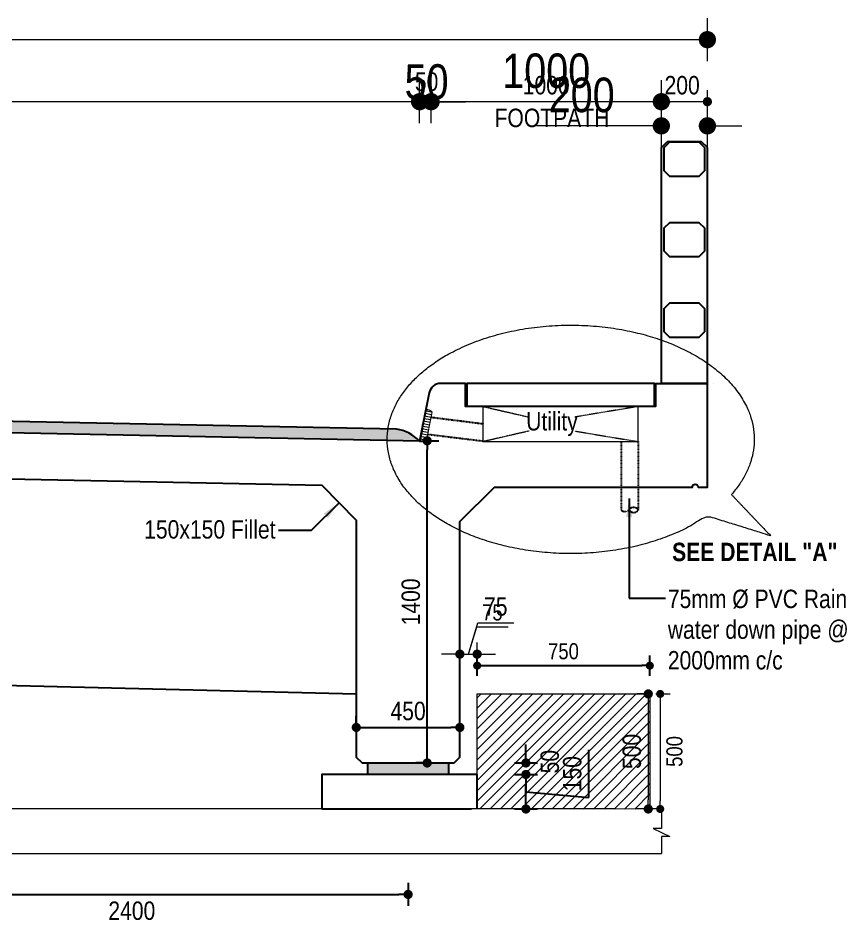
# Model space of a CAD drawing. Header units: millimetres. Extents: x 95937 to 362296, y -118999 to 39765.
# Drawn here: x 103459 to 107059, y 22440 to 26372 of the extents above; entities that cross this region are included whole.
import ezdxf
from ezdxf.enums import TextEntityAlignment as Align

# ---------------------------------------------------------------- set-up
doc = ezdxf.new("R2010")
doc.units = ezdxf.units.MM
doc.header["$LTSCALE"] = 0.2
doc.header["$PDMODE"] = 2
doc.linetypes.add('DASHED2', pattern=[0.375, 0.25, -0.125])
doc.linetypes.add('HIDDEN', pattern=[9.525, 6.35, -3.175])
for name, color, linetype in [('Bearing  peat', 241, 'Continuous'), ('con_out1', 2, 'Continuous'), ('Deck Slab', 200, 'Continuous'), ('Girder Line', 200, 'Continuous'), ('Hatching', 35, 'Continuous'), ('Pipe_Hidde', 8, 'DASHED2'), ('Ralling', 6, 'Continuous')]:
    doc.layers.add(name, color=color, linetype=linetype)
for name, color, linetype, lineweight in [('Concrete', 4, 'Continuous', 20), ('Dim Arrow @ 40', 150, 'Continuous', 9), ('DIMS', 150, 'Continuous', 9), ('DIMS @ 35', 150, 'Continuous', 9), ('DIMS @ 40', 150, 'Continuous', 9), ('DIMS @ 75', 150, 'Continuous', 9), ('duct', 151, 'Continuous', 13), ('hatch', 35, 'Continuous', 0), ('Section Marks', 7, 'Continuous', 15), ('Structue', 7, 'Continuous', 25), ('Text @ 40', 7, 'Continuous', 5), ('Text_Normal @ 40', 7, 'Continuous', 25)]:
    doc.layers.add(name, color=color, linetype=linetype, lineweight=lineweight)
doc.styles.add('SWIS_B_N', font='swisscb.ttf', dxfattribs={"height": 2})
doc.styles.add('SWIS_R_N', font='swissc.ttf', dxfattribs={"height": 2})
doc.dimstyles.new('Closed_Arrow', dxfattribs={"dimtxt": 2, "dimasz": 2, "dimexe": 1.25, "dimexo": 0.75, "dimgap": 0.75, "dimtad": 2, "dimdec": 0, "dimzin": 0, "dimdsep": 46, "dimtxsty": 'SWIS_R_N', "dimblk": 'DOT', "dimcen": 0.5, "dimadec": 0, "dimazin": 0, "dimtfac": 1, "dimtdec": 0, "dimtofl": 0, "dimtmove": 0, "dimatfit": 3, "dimfxl": 1.25, "dimfxlon": 1, "dimtolj": 1, "dimtzin": 0, "dimarcsym": 0})
doc.dimstyles.new('Dot_Anno', dxfattribs={"dimtxt": 2, "dimasz": 1, "dimexe": 1.25, "dimexo": 0.75, "dimgap": 0.75, "dimtad": 2, "dimdec": 0, "dimzin": 0, "dimdsep": 46, "dimtxsty": 'SWIS_R_N', "dimblk": 'DOT', "dimcen": 0.5, "dimadec": 0, "dimazin": 0, "dimtfac": 1, "dimtdec": 0, "dimtofl": 0, "dimtmove": 0, "dimatfit": 3, "dimfxl": 1.25, "dimfxlon": 1, "dimtolj": 1, "dimtzin": 0, "dimarcsym": 0})

# ---------------------------------------------------------------- blocks, each defined once
blk = doc.blocks.new('_Dot')
at = {"color": 0, "linetype": 'ByBlock', "lineweight": -2}
blk.add_line((-0.5, 0), (-1, 0), dxfattribs=at)
at = {"color": 0, "linetype": 'ByBlock', "const_width": 0.5}
blk.add_lwpolyline([(-0.25, 0, 1), (0.25, 0, 1)], format="xyb", close=True, dxfattribs=at)
blk = doc.blocks.new('*D430')
at = {"layer": 'Defpoints', "color": 0, "ltscale": 20, "transparency": 16777216}
for p in [(105202.6, 26008.7), (105252.6, 24802.3), (105202.6, 24534.3)]:
    blk.add_point(p, dxfattribs=at)
at = {"layer": 'DIMS', "color": 0, "lineweight": -2, "ltscale": 20, "transparency": 16777216}
for p, q in [((105202.6, 25958.7), (105202.6, 26058.7)), ((105252.6, 25958.7), (105252.6, 26058.7)), ((105162.6, 26008.7), (105122.6, 26008.7)), ((105292.6, 26008.7), (105332.6, 26008.7))]:
    blk.add_line(p, q, dxfattribs=at)
at = {"layer": 'DIMS', "color": 0, "lineweight": -2, "ltscale": 20, "transparency": 16777216, "xscale": 40, "yscale": 40, "zscale": 40}
blk.add_blockref('_Dot', (105202.6, 26008.7), dxfattribs=at)
at = {"layer": 'DIMS', "color": 0, "lineweight": -2, "ltscale": 20, "transparency": 16777216, "xscale": 40, "yscale": 40, "zscale": 40, "rotation": 180}
blk.add_blockref('_Dot', (105252.6, 26008.7), dxfattribs=at)
at = {"layer": 'DIMS', "color": 0, "ltscale": 20, "transparency": 16777216, "insert": (105233, 26095.1), "char_height": 80, "attachment_point": 5, "style": 'SWIS_R_N'}
blk.add_mtext('\\A1;50', dxfattribs=at)
blk = doc.blocks.new('*D431')
at = {"layer": 'Defpoints', "color": 0, "ltscale": 20, "transparency": 16777216}
for p in [(105202.6, 26008.7), (105252.6, 24802.3), (105202.6, 24534.3)]:
    blk.add_point(p, dxfattribs=at)
at = {"layer": 'DIMS', "color": 0, "lineweight": -2, "ltscale": 20, "transparency": 16777216}
for p, q in [((105202.6, 25915), (105202.6, 26102.5)), ((105252.6, 25915), (105252.6, 26102.5)), ((105127.6, 26008.7), (105052.6, 26008.7)), ((105327.6, 26008.7), (105402.6, 26008.7))]:
    blk.add_line(p, q, dxfattribs=at)
at = {"layer": 'DIMS', "color": 0, "lineweight": -2, "ltscale": 20, "transparency": 16777216, "xscale": 75, "yscale": 75, "zscale": 75}
blk.add_blockref('_Dot', (105202.6, 26008.7), dxfattribs=at)
at = {"layer": 'DIMS', "color": 0, "lineweight": -2, "ltscale": 20, "transparency": 16777216, "xscale": 75, "yscale": 75, "zscale": 75, "rotation": 180}
blk.add_blockref('_Dot', (105252.6, 26008.7), dxfattribs=at)
at = {"layer": 'DIMS', "color": 0, "ltscale": 20, "transparency": 16777216, "insert": (105233, 26095.1), "char_height": 150, "attachment_point": 5, "style": 'SWIS_R_N'}
blk.add_mtext('\\A1;50', dxfattribs=at)
blk = doc.blocks.new('*D433')
at = {"layer": 'Defpoints', "color": 0, "ltscale": 20, "transparency": 16777216}
for p in [(105252.6, 26008.7), (106252.6, 25823), (105252.6, 24802.3)]:
    blk.add_point(p, dxfattribs=at)
at = {"layer": 'DIMS', "color": 0, "lineweight": -2, "ltscale": 20, "transparency": 16777216}
for p, q in [((105252.6, 25958.7), (105252.6, 26058.7)), ((106252.6, 25958.7), (106252.6, 26058.7)), ((106212.6, 26008.7), (105292.6, 26008.7))]:
    blk.add_line(p, q, dxfattribs=at)
at = {"layer": 'DIMS', "color": 0, "lineweight": -2, "ltscale": 20, "transparency": 16777216, "xscale": 40, "yscale": 40, "zscale": 40, "rotation": 180}
blk.add_blockref('_Dot', (105252.6, 26008.7), dxfattribs=at)
at = {"layer": 'DIMS', "color": 0, "lineweight": -2, "ltscale": 20, "transparency": 16777216, "xscale": 40, "yscale": 40, "zscale": 40}
blk.add_blockref('_Dot', (106252.6, 26008.7), dxfattribs=at)
at = {"layer": 'DIMS', "color": 0, "ltscale": 20, "transparency": 16777216, "insert": (105752.6, 26079.8), "char_height": 80, "attachment_point": 5, "style": 'SWIS_R_N'}
blk.add_mtext('\\A1;1000', dxfattribs=at)
blk = doc.blocks.new('*D434')
at = {"layer": 'Defpoints', "color": 0, "ltscale": 20, "transparency": 16777216}
for p in [(105252.6, 26008.7), (106252.6, 25823), (105252.6, 24802.3)]:
    blk.add_point(p, dxfattribs=at)
at = {"layer": 'DIMS', "color": 0, "lineweight": -2, "ltscale": 20, "transparency": 16777216}
for p, q in [((105252.6, 25915), (105252.6, 26102.5)), ((106252.6, 25915), (106252.6, 26102.5)), ((106177.6, 26008.7), (105327.6, 26008.7))]:
    blk.add_line(p, q, dxfattribs=at)
at = {"layer": 'DIMS', "color": 0, "lineweight": -2, "ltscale": 20, "transparency": 16777216, "xscale": 75, "yscale": 75, "zscale": 75, "rotation": 180}
blk.add_blockref('_Dot', (105252.6, 26008.7), dxfattribs=at)
at = {"layer": 'DIMS', "color": 0, "lineweight": -2, "ltscale": 20, "transparency": 16777216, "xscale": 75, "yscale": 75, "zscale": 75}
blk.add_blockref('_Dot', (106252.6, 26008.7), dxfattribs=at)
at = {"layer": 'DIMS', "color": 0, "ltscale": 20, "transparency": 16777216, "insert": (105752.6, 26142), "char_height": 150, "attachment_point": 5, "style": 'SWIS_R_N'}
blk.add_mtext('\\A1;1000', dxfattribs=at)
blk = doc.blocks.new('*D436')
at = {"layer": 'Defpoints', "color": 0, "ltscale": 20, "transparency": 16777216}
for p in [(97902.6, 26008.7), (97902.6, 24534.3), (105202.6, 24534.3)]:
    blk.add_point(p, dxfattribs=at)
at = {"layer": 'DIMS', "color": 0, "lineweight": -2, "ltscale": 20, "transparency": 16777216}
for p, q in [((97902.6, 25958.7), (97902.6, 26058.7)), ((105202.6, 25958.7), (105202.6, 26058.7)), ((105162.6, 26008.7), (97942.6, 26008.7))]:
    blk.add_line(p, q, dxfattribs=at)
at = {"layer": 'DIMS', "color": 0, "lineweight": -2, "ltscale": 20, "transparency": 16777216, "xscale": 40, "yscale": 40, "zscale": 40, "rotation": 180}
blk.add_blockref('_Dot', (97902.6, 26008.7), dxfattribs=at)
at = {"layer": 'DIMS', "color": 0, "lineweight": -2, "ltscale": 20, "transparency": 16777216, "xscale": 40, "yscale": 40, "zscale": 40}
blk.add_blockref('_Dot', (105202.6, 26008.7), dxfattribs=at)
at = {"layer": 'DIMS', "color": 0, "ltscale": 20, "transparency": 16777216, "insert": (101552.6, 26079.7), "char_height": 80, "attachment_point": 5, "style": 'SWIS_R_N'}
blk.add_mtext('\\A1;7300', dxfattribs=at)
blk = doc.blocks.new('*D437')
at = {"layer": 'Defpoints', "color": 0, "ltscale": 20, "transparency": 16777216}
for p in [(97902.6, 26008.7), (97902.6, 24534.3), (105202.6, 24534.3)]:
    blk.add_point(p, dxfattribs=at)
at = {"layer": 'DIMS', "color": 0, "lineweight": -2, "ltscale": 20, "transparency": 16777216}
for p, q in [((97902.6, 25915), (97902.6, 26102.5)), ((105202.6, 25915), (105202.6, 26102.5)), ((105127.6, 26008.7), (97977.6, 26008.7))]:
    blk.add_line(p, q, dxfattribs=at)
at = {"layer": 'DIMS', "color": 0, "lineweight": -2, "ltscale": 20, "transparency": 16777216, "xscale": 75, "yscale": 75, "zscale": 75, "rotation": 180}
blk.add_blockref('_Dot', (97902.6, 26008.7), dxfattribs=at)
at = {"layer": 'DIMS', "color": 0, "lineweight": -2, "ltscale": 20, "transparency": 16777216, "xscale": 75, "yscale": 75, "zscale": 75}
blk.add_blockref('_Dot', (105202.6, 26008.7), dxfattribs=at)
at = {"layer": 'DIMS', "color": 0, "ltscale": 20, "transparency": 16777216, "insert": (101552.6, 26141.9), "char_height": 150, "attachment_point": 5, "style": 'SWIS_R_N'}
blk.add_mtext('\\A1;7300', dxfattribs=at)
blk = doc.blocks.new('grating')
at = {"layer": 'con_out1', "lineweight": 20}
h = blk.add_hatch(dxfattribs=at)
h.set_pattern_fill('ANSI31', color=256, scale=90, angle=320.4884)
h.set_pattern_definition([(5.48843, (35188.985, 8598.234), (-1.0760037, 11.1984247), [])])
h.paths.add_polyline_path([(-42.5, 131.4, -0.179836), (-14.8, 138.8), (-11.8, 110.9), (-8.3, 76.9), (-36.9, 77.1)])
h.paths.add_polyline_path([(-36.9, 77.1), (-8.3, 76.9), (-0.7, 1.8), (-29.3, 2.1)])
at = {"layer": 'con_out1'}
blk.add_line((-29.1, -0.1), (0, 0), dxfattribs=at)
at = {"layer": 'con_out1', "const_width": 5}
blk.add_lwpolyline([(-42.5, 131.4, -0.180591), (-14.6, 138.8)], format="xyb", dxfattribs=at)
for points in [[(-42.5, 131.4), (-29.1, -0.1)], [(-15.5, 138.8), (0, 0)]]:
    blk.add_lwpolyline(points, dxfattribs=at)
at = {"layer": 'Deck Slab', "linetype": 'HIDDEN'}
for p in [(-6.8, 54.4), (-6.1, 54.7)]:
    blk.add_line(p, (-1.2, 4.5), dxfattribs=at)
at = {"layer": 'Structue', "linetype": 'HIDDEN', "ltscale": 0.15}
blk.add_line((-2.9, -0.2), (-8.3, 74.6), dxfattribs=at)
blk = doc.blocks.new('*D243')
at = {"layer": 'Defpoints', "color": 0, "ltscale": 20, "transparency": 16777216}
for p in [(102752.6, 23133.3), (105152.6, 23135.3), (105152.6, 22563.9)]:
    blk.add_point(p, dxfattribs=at)
at = {"layer": 'DIMS', "color": 0, "lineweight": -2, "ltscale": 20, "transparency": 16777216}
for p, q in [((102752.6, 22613.9), (102752.6, 22513.9)), ((105152.6, 22613.9), (105152.6, 22513.9)), ((102792.6, 22563.9), (105112.6, 22563.9))]:
    blk.add_line(p, q, dxfattribs=at)
at = {"layer": 'DIMS', "color": 0, "lineweight": -2, "ltscale": 20, "transparency": 16777216, "xscale": 40, "yscale": 40, "zscale": 40, "rotation": 180}
blk.add_blockref('_Dot', (102752.6, 22563.9), dxfattribs=at)
at = {"layer": 'DIMS', "color": 0, "lineweight": -2, "ltscale": 20, "transparency": 16777216, "xscale": 40, "yscale": 40, "zscale": 40}
blk.add_blockref('_Dot', (105152.6, 22563.9), dxfattribs=at)
at = {"layer": 'DIMS', "color": 0, "ltscale": 20, "transparency": 16777216, "insert": (103952.6, 22492.8), "char_height": 80, "attachment_point": 5, "style": 'SWIS_R_N'}
blk.add_mtext('\\A1;2400', dxfattribs=at)
blk = doc.blocks.new('*D164')
at = {"layer": 'Defpoints', "color": 0, "ltscale": 20, "transparency": 16777216}
for p in [(105235.6, 24535.2), (105235.6, 24535.2), (105237.6, 23135.3)]:
    blk.add_point(p, dxfattribs=at)
at = {"layer": 'DIMS', "color": 0, "lineweight": -2, "ltscale": 20, "transparency": 16777216}
for p, q in [((105235.6, 24535.2), (105285.6, 24535.2)), ((105235.6, 23175.3), (105235.6, 24495.2)), ((105235.6, 23135.3), (105185.6, 23135.3))]:
    blk.add_line(p, q, dxfattribs=at)
at = {"layer": 'DIMS', "color": 0, "lineweight": -2, "ltscale": 20, "transparency": 16777216, "xscale": 40, "yscale": 40, "zscale": 40}
for p, rotation in [((105235.6, 24535.2), 90), ((105235.6, 23135.3), 270)]:
    blk.add_blockref('_Dot', p, dxfattribs=dict(at, rotation=rotation))
at = {"layer": 'DIMS', "color": 0, "ltscale": 20, "transparency": 16777216, "insert": (105164.6, 23835.2), "char_height": 80, "attachment_point": 5, "rotation": 90, "style": 'SWIS_R_N'}
blk.add_mtext('\\A1;1400', dxfattribs=at)
blk = doc.blocks.new('*D167')
at = {"layer": 'Defpoints', "color": 0, "ltscale": 20, "transparency": 16777216}
for p in [(104927.6, 23275.7), (105377.6, 23289.6), (105377.6, 23275.7)]:
    blk.add_point(p, dxfattribs=at)
at = {"layer": 'DIMS', "color": 0, "lineweight": -2, "ltscale": 20, "transparency": 16777216}
for p, q in [((104927.6, 23289.6), (104927.6, 23339.6)), ((105377.6, 23289.6), (105377.6, 23339.6)), ((104967.6, 23289.6), (105337.6, 23289.6))]:
    blk.add_line(p, q, dxfattribs=at)
at = {"layer": 'DIMS', "color": 0, "lineweight": -2, "ltscale": 20, "transparency": 16777216, "xscale": 40, "yscale": 40, "zscale": 40, "rotation": 180}
blk.add_blockref('_Dot', (104927.6, 23289.6), dxfattribs=at)
at = {"layer": 'DIMS', "color": 0, "lineweight": -2, "ltscale": 20, "transparency": 16777216, "xscale": 40, "yscale": 40, "zscale": 40}
blk.add_blockref('_Dot', (105377.6, 23289.6), dxfattribs=at)
at = {"layer": 'DIMS', "color": 0, "ltscale": 20, "transparency": 16777216, "insert": (105152.6, 23360.6), "char_height": 80, "attachment_point": 5, "style": 'SWIS_R_N'}
blk.add_mtext('\\A1;450', dxfattribs=at)
blk = doc.blocks.new('*D457')
at = {"layer": 'Defpoints', "color": 0, "ltscale": 20, "transparency": 16777216}
for p in [(105452.6, 23608.2), (105377.6, 23067.5), (105452.6, 23067.5)]:
    blk.add_point(p, dxfattribs=at)
at = {"layer": 'DIMS', "color": 0, "lineweight": -2, "ltscale": 20, "transparency": 16777216}
for p, q in [((105415.1, 23608.2), (105450.7, 23727)), ((105450.7, 23727), (105586.8, 23727)), ((105377.6, 23564.4), (105377.6, 23651.9)), ((105452.6, 23564.4), (105452.6, 23651.9)), ((105342.6, 23608.2), (105307.6, 23608.2)), ((105377.6, 23608.2), (105452.6, 23608.2)), ((105487.6, 23608.2), (105522.6, 23608.2))]:
    blk.add_line(p, q, dxfattribs=at)
at = {"layer": 'DIMS', "color": 0, "lineweight": -2, "ltscale": 20, "transparency": 16777216, "xscale": 35, "yscale": 35, "zscale": 35}
blk.add_blockref('_Dot', (105377.6, 23608.2), dxfattribs=at)
at = {"layer": 'DIMS', "color": 0, "lineweight": -2, "ltscale": 20, "transparency": 16777216, "xscale": 35, "yscale": 35, "zscale": 35, "rotation": 180}
blk.add_blockref('_Dot', (105452.6, 23608.2), dxfattribs=at)
at = {"layer": 'DIMS', "color": 0, "ltscale": 20, "transparency": 16777216, "insert": (105518.8, 23789), "char_height": 70, "attachment_point": 5, "style": 'SWIS_R_N'}
blk.add_mtext('\\A1;75', dxfattribs=at)
blk = doc.blocks.new('*D458')
at = {"layer": 'Defpoints', "color": 0, "ltscale": 20, "transparency": 16777216}
for p in [(105452.6, 23608.2), (105377.6, 23067.5), (105452.6, 23067.5)]:
    blk.add_point(p, dxfattribs=at)
at = {"layer": 'DIMS', "color": 0, "lineweight": -2, "ltscale": 20, "transparency": 16777216}
for p, q in [((105415.1, 23608.2), (105455.8, 23744)), ((105455.8, 23744), (105611.4, 23744)), ((105377.6, 23558.2), (105377.6, 23658.2)), ((105452.6, 23558.2), (105452.6, 23658.2)), ((105337.6, 23608.2), (105297.6, 23608.2)), ((105377.6, 23608.2), (105452.6, 23608.2)), ((105492.6, 23608.2), (105532.6, 23608.2))]:
    blk.add_line(p, q, dxfattribs=at)
at = {"layer": 'DIMS', "color": 0, "lineweight": -2, "ltscale": 20, "transparency": 16777216, "xscale": 40, "yscale": 40, "zscale": 40}
blk.add_blockref('_Dot', (105377.6, 23608.2), dxfattribs=at)
at = {"layer": 'DIMS', "color": 0, "lineweight": -2, "ltscale": 20, "transparency": 16777216, "xscale": 40, "yscale": 40, "zscale": 40, "rotation": 180}
blk.add_blockref('_Dot', (105452.6, 23608.2), dxfattribs=at)
at = {"layer": 'DIMS', "color": 0, "ltscale": 20, "transparency": 16777216, "insert": (105533.6, 23814.8), "char_height": 80, "attachment_point": 5, "style": 'SWIS_R_N'}
blk.add_mtext('\\A1;75', dxfattribs=at)
blk = doc.blocks.new('*D460')
at = {"layer": 'Defpoints', "color": 0, "ltscale": 20, "transparency": 16777216}
for p in [(106202.6, 23435.3), (106247.7, 22935.3), (106277.6, 22935.3)]:
    blk.add_point(p, dxfattribs=at)
at = {"layer": 'DIMS', "color": 0, "lineweight": -2, "ltscale": 20, "transparency": 16777216}
for p, q in [((106228.8, 23435.3), (106291.5, 23435.3)), ((106247.7, 23400.3), (106247.7, 22970.3)), ((106251.3, 22935.3), (106204, 22935.3))]:
    blk.add_line(p, q, dxfattribs=at)
at = {"layer": 'DIMS', "color": 0, "lineweight": -2, "ltscale": 20, "transparency": 16777216, "xscale": 35, "yscale": 35, "zscale": 35}
for p, rotation in [((106247.7, 23435.3), 90), ((106247.7, 22935.3), 270)]:
    blk.add_blockref('_Dot', p, dxfattribs=dict(at, rotation=rotation))
at = {"layer": 'DIMS', "color": 0, "ltscale": 20, "transparency": 16777216, "insert": (106309.9, 23185.3), "char_height": 70, "attachment_point": 5, "rotation": 90, "style": 'SWIS_R_N'}
blk.add_mtext('\\A1;500', dxfattribs=at)
blk = doc.blocks.new('*D461')
at = {"layer": 'Defpoints', "color": 0, "ltscale": 20, "transparency": 16777216}
for p in [(106202.6, 23435.3), (106195.8, 22935.3), (106277.6, 22935.3)]:
    blk.add_point(p, dxfattribs=at)
at = {"layer": 'DIMS', "color": 0, "lineweight": -2, "ltscale": 20, "transparency": 16777216}
for p, q in [((106195.8, 23435.3), (106145.8, 23435.3)), ((106195.8, 23395.3), (106195.8, 22975.3)), ((106245.8, 22935.3), (106145.8, 22935.3))]:
    blk.add_line(p, q, dxfattribs=at)
at = {"layer": 'DIMS', "color": 0, "lineweight": -2, "ltscale": 20, "transparency": 16777216, "xscale": 40, "yscale": 40, "zscale": 40}
for p, rotation in [((106195.8, 23435.3), 90), ((106195.8, 22935.3), 270)]:
    blk.add_blockref('_Dot', p, dxfattribs=dict(at, rotation=rotation))
at = {"layer": 'DIMS', "color": 0, "ltscale": 20, "transparency": 16777216, "insert": (106124.7, 23185.3), "char_height": 80, "attachment_point": 5, "rotation": 90, "style": 'SWIS_R_N'}
blk.add_mtext('\\A1;500', dxfattribs=at)
blk = doc.blocks.new('*D248')
at = {"layer": 'Defpoints', "color": 0, "ltscale": 20, "transparency": 16777216}
for p in [(106202.6, 23558.2), (106202.6, 23435.3), (105452.6, 23067.5)]:
    blk.add_point(p, dxfattribs=at)
at = {"layer": 'DIMS', "color": 0, "lineweight": -2, "ltscale": 20, "transparency": 16777216}
for p, q in [((105452.6, 23514.4), (105452.6, 23601.9)), ((106202.6, 23514.4), (106202.6, 23601.9)), ((105487.6, 23558.2), (106167.6, 23558.2))]:
    blk.add_line(p, q, dxfattribs=at)
at = {"layer": 'DIMS', "color": 0, "lineweight": -2, "ltscale": 20, "transparency": 16777216, "xscale": 35, "yscale": 35, "zscale": 35, "rotation": 180}
blk.add_blockref('_Dot', (105452.6, 23558.2), dxfattribs=at)
at = {"layer": 'DIMS', "color": 0, "lineweight": -2, "ltscale": 20, "transparency": 16777216, "xscale": 35, "yscale": 35, "zscale": 35}
blk.add_blockref('_Dot', (106202.6, 23558.2), dxfattribs=at)
at = {"layer": 'DIMS', "color": 0, "ltscale": 20, "transparency": 16777216, "insert": (105827.6, 23620.3), "char_height": 70, "attachment_point": 5, "style": 'SWIS_R_N'}
blk.add_mtext('\\A1;750', dxfattribs=at)
blk = doc.blocks.new('*D463')
at = {"layer": 'Defpoints', "color": 0, "ltscale": 20, "transparency": 16777216}
for p in [(96652.6, 26278.2), (106452.6, 24940.1), (96652.6, 24803.7)]:
    blk.add_point(p, dxfattribs=at)
at = {"layer": 'DIMS', "color": 0, "lineweight": -2, "ltscale": 20, "transparency": 16777216}
for p, q in [((96652.6, 26228.2), (96652.6, 26328.2)), ((106452.6, 26228.2), (106452.6, 26328.2)), ((106412.6, 26278.2), (96692.6, 26278.2))]:
    blk.add_line(p, q, dxfattribs=at)
at = {"layer": 'DIMS', "color": 0, "lineweight": -2, "ltscale": 20, "transparency": 16777216, "xscale": 40, "yscale": 40, "zscale": 40, "rotation": 180}
blk.add_blockref('_Dot', (96652.6, 26278.2), dxfattribs=at)
at = {"layer": 'DIMS', "color": 0, "lineweight": -2, "ltscale": 20, "transparency": 16777216, "xscale": 40, "yscale": 40, "zscale": 40}
blk.add_blockref('_Dot', (106452.6, 26278.2), dxfattribs=at)
at = {"layer": 'DIMS', "color": 0, "ltscale": 20, "transparency": 16777216, "insert": (101552.6, 26350.1), "char_height": 80, "attachment_point": 5, "style": 'SWIS_R_N'}
blk.add_mtext('\\A1;TOTAL WIDTH = 9800', dxfattribs=at)
blk = doc.blocks.new('*D464')
at = {"layer": 'Defpoints', "color": 0, "ltscale": 20, "transparency": 16777216}
for p in [(96652.6, 26278.2), (106452.6, 24940.1), (96652.6, 24803.7)]:
    blk.add_point(p, dxfattribs=at)
at = {"layer": 'DIMS', "color": 0, "lineweight": -2, "ltscale": 20, "transparency": 16777216}
for p, q in [((96652.6, 26184.4), (96652.6, 26371.9)), ((106452.6, 26184.4), (106452.6, 26371.9)), ((106377.6, 26278.2), (96727.6, 26278.2))]:
    blk.add_line(p, q, dxfattribs=at)
at = {"layer": 'DIMS', "color": 0, "lineweight": -2, "ltscale": 20, "transparency": 16777216, "xscale": 75, "yscale": 75, "zscale": 75, "rotation": 180}
blk.add_blockref('_Dot', (96652.6, 26278.2), dxfattribs=at)
at = {"layer": 'DIMS', "color": 0, "lineweight": -2, "ltscale": 20, "transparency": 16777216, "xscale": 75, "yscale": 75, "zscale": 75}
blk.add_blockref('_Dot', (106452.6, 26278.2), dxfattribs=at)
at = {"layer": 'DIMS', "color": 0, "ltscale": 20, "transparency": 16777216, "insert": (101552.6, 26413), "char_height": 150, "attachment_point": 5, "style": 'SWIS_R_N'}
blk.add_mtext('\\A1;TOTAL WIDTH = 9800', dxfattribs=at)
blk = doc.blocks.new('*D257')
at = {"layer": 'Defpoints', "color": 0, "ltscale": 20, "transparency": 16777216}
for p in [(105452.6, 23085.3), (105664.4, 23085.3), (105452.6, 22935.3)]:
    blk.add_point(p, dxfattribs=at)
at = {"layer": 'DIMS', "color": 0, "lineweight": -2, "ltscale": 20, "transparency": 16777216}
for p, q in [((105937, 22985.7), (105937, 23191.8)), ((105614.4, 23085.3), (105714.4, 23085.3)), ((105664.4, 22975.3), (105664.4, 23045.3)), ((105664.4, 23010.3), (105937, 22985.7)), ((105614.4, 22935.3), (105714.4, 22935.3))]:
    blk.add_line(p, q, dxfattribs=at)
at = {"layer": 'DIMS', "color": 0, "lineweight": -2, "ltscale": 20, "transparency": 16777216, "xscale": 40, "yscale": 40, "zscale": 40}
for p, rotation in [((105664.4, 23085.3), 90), ((105664.4, 22935.3), 270)]:
    blk.add_blockref('_Dot', p, dxfattribs=dict(at, rotation=rotation))
at = {"layer": 'DIMS', "color": 0, "ltscale": 20, "transparency": 16777216, "insert": (105865.9, 23088.8), "char_height": 80, "attachment_point": 5, "rotation": 90, "style": 'SWIS_R_N'}
blk.add_mtext('\\A1;150', dxfattribs=at)
blk = doc.blocks.new('*D258')
at = {"layer": 'Defpoints', "color": 0, "ltscale": 20, "transparency": 16777216}
for p in [(105352.6, 23135.3), (105664.4, 23135.3), (105452.6, 23085.3)]:
    blk.add_point(p, dxfattribs=at)
at = {"layer": 'DIMS', "color": 0, "lineweight": -2, "ltscale": 20, "transparency": 16777216}
for p, q in [((105664.4, 23175.3), (105664.4, 23215.3)), ((105614.4, 23135.3), (105714.4, 23135.3)), ((105614.4, 23085.3), (105714.4, 23085.3)), ((105664.4, 23045.3), (105664.4, 23005.3))]:
    blk.add_line(p, q, dxfattribs=at)
at = {"layer": 'DIMS', "color": 0, "lineweight": -2, "ltscale": 20, "transparency": 16777216, "xscale": 40, "yscale": 40, "zscale": 40}
for p, rotation in [((105664.4, 23135.3), 270), ((105664.4, 23085.3), 90)]:
    blk.add_blockref('_Dot', p, dxfattribs=dict(at, rotation=rotation))
at = {"layer": 'DIMS', "color": 0, "ltscale": 20, "transparency": 16777216, "insert": (105768.4, 23141), "char_height": 80, "attachment_point": 5, "rotation": 90, "style": 'SWIS_R_N'}
blk.add_mtext('\\A1;50', dxfattribs=at)
blk = doc.blocks.new('*D466')
at = {"layer": 'Defpoints', "color": 0, "ltscale": 20, "transparency": 16777216}
for p in [(106252.6, 26008.7), (106452.6, 25718), (106252.6, 24697.3)]:
    blk.add_point(p, dxfattribs=at)
at = {"layer": 'DIMS', "color": 0, "lineweight": -2, "ltscale": 20, "transparency": 16777216}
for p, q in [((106252.6, 25958.7), (106252.6, 26058.7)), ((106452.6, 25958.7), (106452.6, 26058.7)), ((106412.6, 26008.7), (106292.6, 26008.7))]:
    blk.add_line(p, q, dxfattribs=at)
at = {"layer": 'DIMS', "color": 0, "lineweight": -2, "ltscale": 20, "transparency": 16777216, "xscale": 40, "yscale": 40, "zscale": 40, "rotation": 180}
blk.add_blockref('_Dot', (106252.6, 26008.7), dxfattribs=at)
at = {"layer": 'DIMS', "color": 0, "lineweight": -2, "ltscale": 20, "transparency": 16777216, "xscale": 40, "yscale": 40, "zscale": 40}
blk.add_blockref('_Dot', (106452.6, 26008.7), dxfattribs=at)
at = {"layer": 'DIMS', "color": 0, "ltscale": 20, "transparency": 16777216, "insert": (106343, 26079.8), "char_height": 80, "attachment_point": 5, "style": 'SWIS_R_N'}
blk.add_mtext('\\A1;200', dxfattribs=at)
blk = doc.blocks.new('*D467')
at = {"layer": 'Defpoints', "color": 0, "ltscale": 20, "transparency": 16777216}
for p in [(106252.6, 25903.7), (106452.6, 25718), (106252.6, 24697.3)]:
    blk.add_point(p, dxfattribs=at)
at = {"layer": 'DIMS', "color": 0, "lineweight": -2, "ltscale": 20, "transparency": 16777216}
for p, q in [((106252.6, 25810), (106252.6, 25997.5)), ((106452.6, 25810), (106452.6, 25997.5)), ((106177.6, 25903.7), (105710.7, 25903.7)), ((106527.6, 25903.7), (106602.6, 25903.7))]:
    blk.add_line(p, q, dxfattribs=at)
at = {"layer": 'DIMS', "color": 0, "lineweight": -2, "ltscale": 20, "transparency": 16777216, "xscale": 75, "yscale": 75, "zscale": 75}
blk.add_blockref('_Dot', (106252.6, 25903.7), dxfattribs=at)
at = {"layer": 'DIMS', "color": 0, "lineweight": -2, "ltscale": 20, "transparency": 16777216, "xscale": 75, "yscale": 75, "zscale": 75, "rotation": 180}
blk.add_blockref('_Dot', (106452.6, 25903.7), dxfattribs=at)
at = {"layer": 'DIMS', "color": 0, "ltscale": 20, "transparency": 16777216, "insert": (105906.7, 26037.1), "char_height": 150, "attachment_point": 5, "style": 'SWIS_R_N'}
blk.add_mtext('\\A1;200', dxfattribs=at)
blk = doc.blocks.new('*U490')
at = {"layer": 'DIMS @ 40', "ltscale": 20}
dim = blk.add_linear_dim(base=(105202.6, 26008.7), p1=(105252.6, 24802.3), p2=(105202.6, 24534.3), dimstyle='Dot_Anno', override={"dimscale": 40, "dimtix": 0, "dimtofl": 0, "dimtmove": 2, "dimatfit": 3}, dxfattribs=at)
dim.commit()
dim.dimension.update_dxf_attribs({"geometry": '*D430', "text_midpoint": (105233, 26095.1), "dimtype": 128})
at = {"layer": 'DIMS @ 75', "ltscale": 20}
dim = blk.add_linear_dim(base=(105202.6, 26008.7), p1=(105252.6, 24802.3), p2=(105202.6, 24534.3), dimstyle='Dot_Anno', override={"dimscale": 75, "dimtix": 0, "dimtofl": 0, "dimtmove": 2, "dimatfit": 3}, dxfattribs=at)
dim.commit()
dim.dimension.update_dxf_attribs({"geometry": '*D431', "text_midpoint": (105233, 26095.1), "dimtype": 128})
blk = doc.blocks.new('*U491')
at = {"layer": 'DIMS @ 40', "ltscale": 20}
dim = blk.add_linear_dim(base=(105252.6, 26008.7), p1=(106252.6, 25823), p2=(105252.6, 24802.3), angle=180, dimstyle='Dot_Anno', override={"dimscale": 40, "dimtix": 0, "dimtofl": 0, "dimtmove": 0, "dimatfit": 3}, dxfattribs=at)
dim.commit()
dim.dimension.update_dxf_attribs({"geometry": '*D433', "text_midpoint": (105752.6, 26079.8)})
at = {"layer": 'DIMS @ 75', "ltscale": 20}
dim = blk.add_linear_dim(base=(105252.6, 26008.7), p1=(106252.6, 25823), p2=(105252.6, 24802.3), angle=180, dimstyle='Dot_Anno', override={"dimscale": 75, "dimtix": 0, "dimtofl": 0, "dimtmove": 0, "dimatfit": 3}, dxfattribs=at)
dim.commit()
dim.dimension.update_dxf_attribs({"geometry": '*D434', "text_midpoint": (105752.6, 26142)})
blk = doc.blocks.new('*U492')
at = {"layer": 'DIMS @ 40', "ltscale": 20}
dim = blk.add_linear_dim(base=(97902.6, 26008.7), p1=(105202.6, 24534.3), p2=(97902.6, 24534.3), dimstyle='Dot_Anno', override={"dimscale": 40, "dimtix": 0, "dimtofl": 0, "dimtmove": 2, "dimatfit": 3}, dxfattribs=at)
dim.commit()
dim.dimension.update_dxf_attribs({"geometry": '*D436', "text_midpoint": (101552.6, 26079.7)})
at = {"layer": 'DIMS @ 75', "ltscale": 20}
dim = blk.add_linear_dim(base=(97902.6, 26008.7), p1=(105202.6, 24534.3), p2=(97902.6, 24534.3), dimstyle='Dot_Anno', override={"dimscale": 75, "dimtix": 0, "dimtofl": 0, "dimtmove": 2, "dimatfit": 3}, dxfattribs=at)
dim.commit()
dim.dimension.update_dxf_attribs({"geometry": '*D437', "text_midpoint": (101552.6, 26141.9)})
blk = doc.blocks.new('*U499')
at = {"layer": 'DIMS @ 35', "ltscale": 20}
dim = blk.add_linear_dim(base=(105452.6, 23608.2), p1=(105377.6, 23067.5), p2=(105452.6, 23067.5), angle=180, dimstyle='Dot_Anno', override={"dimscale": 35, "dimtix": 0, "dimtofl": 0, "dimtmove": 1, "dimatfit": 3}, dxfattribs=at)
dim.commit()
dim.dimension.update_dxf_attribs({"geometry": '*D457', "text_midpoint": (105477, 23789)})
at = {"layer": 'DIMS @ 40', "ltscale": 20}
dim = blk.add_linear_dim(base=(105452.6, 23608.2), p1=(105377.6, 23067.5), p2=(105452.6, 23067.5), angle=180, dimstyle='Dot_Anno', override={"dimscale": 40, "dimtix": 0, "dimtofl": 0, "dimtmove": 1, "dimatfit": 3}, dxfattribs=at)
dim.commit()
dim.dimension.update_dxf_attribs({"geometry": '*D458', "text_midpoint": (105485.8, 23814.8)})
blk = doc.blocks.new('*U500')
at = {"layer": 'DIMS @ 35', "ltscale": 20}
dim = blk.add_linear_dim(base=(106247.7, 22935.3), p1=(106202.6, 23435.3), p2=(106277.6, 22935.3), angle=90, dimstyle='Dot_Anno', override={"dimscale": 35, "dimtix": 0, "dimtofl": 0, "dimtmove": 1, "dimatfit": 3}, dxfattribs=at)
dim.commit()
dim.dimension.update_dxf_attribs({"geometry": '*D460', "text_midpoint": (106309.9, 23185.3)})
at = {"layer": 'DIMS @ 40', "ltscale": 20}
dim = blk.add_linear_dim(base=(106195.8, 22935.3), p1=(106202.6, 23435.3), p2=(106277.6, 22935.3), angle=90, dimstyle='Dot_Anno', override={"dimscale": 40, "dimtix": 0, "dimtofl": 0, "dimtmove": 1, "dimatfit": 3}, dxfattribs=at)
dim.commit()
dim.dimension.update_dxf_attribs({"geometry": '*D461', "text_midpoint": (106124.7, 23185.3)})
blk = doc.blocks.new('*U501')
at = {"layer": 'DIMS @ 40', "ltscale": 20}
dim = blk.add_linear_dim(base=(96652.6, 26278.2), p1=(106452.6, 24940.1), p2=(96652.6, 24803.7), text='TOTAL WIDTH = <>', dimstyle='Dot_Anno', override={"dimscale": 40, "dimtix": 0, "dimtofl": 0, "dimtmove": 2, "dimatfit": 3}, dxfattribs=at)
dim.commit()
dim.dimension.update_dxf_attribs({"geometry": '*D463', "text_midpoint": (101552.6, 26350.1)})
at = {"layer": 'DIMS @ 75', "ltscale": 20}
dim = blk.add_linear_dim(base=(96652.6, 26278.2), p1=(106452.6, 24940.1), p2=(96652.6, 24803.7), text='TOTAL WIDTH = <>', dimstyle='Dot_Anno', override={"dimscale": 75, "dimtix": 0, "dimtofl": 0, "dimtmove": 2, "dimatfit": 3}, dxfattribs=at)
dim.commit()
dim.dimension.update_dxf_attribs({"geometry": '*D464', "text_midpoint": (101552.6, 26413)})
blk = doc.blocks.new('*U502')
at = {"layer": 'DIMS @ 40', "ltscale": 20}
dim = blk.add_linear_dim(base=(106252.6, 26008.7), p1=(106452.6, 25718), p2=(106252.6, 24697.3), angle=180, dimstyle='Dot_Anno', override={"dimscale": 40, "dimtix": 0, "dimtofl": 0, "dimtmove": 2, "dimatfit": 3}, dxfattribs=at)
dim.commit()
dim.dimension.update_dxf_attribs({"geometry": '*D466', "text_midpoint": (106343, 26079.8), "dimtype": 128})
at = {"layer": 'DIMS @ 75', "ltscale": 20}
dim = blk.add_linear_dim(base=(106252.6, 25903.7), p1=(106452.6, 25718), p2=(106252.6, 24697.3), angle=180, dimstyle='Dot_Anno', override={"dimscale": 75, "dimtix": 0, "dimtofl": 0, "dimtmove": 0, "dimatfit": 3}, dxfattribs=at)
dim.commit()
dim.dimension.update_dxf_attribs({"geometry": '*D467', "text_midpoint": (105906.7, 26037.1)})

msp = doc.modelspace()

# ---------------------------------------------------------------- hatches: boundary and pattern name
at = {"layer": 'hatch'}
h = msp.add_hatch(dxfattribs=at)
h.set_pattern_fill('AR-CONC', color=256, scale=0.5, style=0)
h.set_pattern_definition([(50, (90965.605, 12602.08), (91.09233, -7.96954), [9.525, -104.775]), (355, (90965.6, 12602.08), (-17.6217, 95.5284), [7.62, -83.8203]), (100.45144, (90973.2, 12601.42), (73.47062, 87.55888), [8.095, -89.0451]), (46.1842, (90965.6, 12627.48), (135.5395, -21.02116), [14.2875, -157.1625]), (96.63556, (90976.9, 12625.73), (118.7021, 123.7131), [12.1425, -133.5678]), (351.18415, (90965.6, 12627.48), (118.7021, 123.7131), [11.43, -125.7299]), (21, (90978.305, 12621.13), (75.8072, -51.1326), [9.525, -104.775]), (326, (90978.3, 12621.13), (30.901, 92.094), [7.62, -83.82]), (71.45144, (90984.62, 12616.87), (106.7082, 40.9614), [8.095, -89.04497]), (37.5, (90965.605, 12602.08), (1.5443, 42.27752), [0, -82.804, 0, -85.09, 0, -84.1375]), (7.5, (90965.605, 12602.08), (33.40983, 50.09029), [0, -48.514, 0, -80.899, 0, -32.0675]), (327.5, (90937.284, 12602.08), (67.7953, -2.86437), [0, -31.75, 0, -99.06, 0, -131.445]), (317.5, (90924.584, 12602.08), (74.0646, 12.71325), [0, -41.275, 0, -65.786, 0, -93.345])])
h.paths.add_polyline_path([(101552.6, 24657.3), (98002.6, 24586.3, 0.158025), (97902.6, 24534.3), (97902.6, 24534.3), (101552.6, 24607.3), (105202.6, 24534.3, 0.158069), (105102.6, 24586.3)])
h = msp.add_hatch(dxfattribs=at)
h.set_pattern_fill('ANSI31', color=1, scale=10)
h.paths.add_polyline_path([(106202.6, 23435.3), (105452.6, 23435.3), (105452.6, 22935.3), (106202.6, 22935.2)])
h.paths.add_polyline_path([(105950.2, 22987.7), (105950.2, 23186.7), (105782.6, 23186.7), (105782.6, 22987.7)], flags=24)
h.paths.add_polyline_path([(105852.7, 23068.1), (105852.7, 23214.1), (105685.2, 23214.1), (105685.2, 23068.1)], flags=24)
at = {"layer": 'Hatching', "linetype": 'Continuous', "ltscale": 0.1}
msp.add_hatch(color=256, dxfattribs=at).paths.add_polyline_path([(104977.6, 23135.3), (105327.6, 23135.3), (105327.6, 23085.3), (104977.6, 23085.3)])

# ---------------------------------------------------------------- linework, layer by layer
at = {"layer": 'Bearing  peat', "linetype": 'Continuous'}
msp.add_lwpolyline([(104977.6, 23135.3), (105327.6, 23135.3), (105327.6, 23085.3), (104977.6, 23085.3)], close=True, dxfattribs=at)
msp.add_lwpolyline([(105452.6, 22935.3), (105452.6, 23085.3), (104777.6, 23085.3), (104777.6, 22935.3)], dxfattribs=at)
at = {"layer": 'Concrete', "linetype": 'Continuous'}
for points in [[(105452.6, 22935.3), (105452.6, 23435.3), (106202.6, 23435.3), (106202.6, 22935.3)], [(104777.6, 22935.3), (103127.6, 22935.3)], [(106052.6, 22935.3), (105427.6, 22935.3)], [(106252.6, 22935.2), (105452.6, 22935.3)]]:
    msp.add_lwpolyline(points, dxfattribs=at)
at = {"layer": 'Deck Slab'}
for p, q in [((106227.6, 24784.3), (106227.6, 24784.3)), ((106227.6, 24784.3), (106452.6, 24784.3)), ((106252.6, 24784.3), (106252.6, 24784.3)), ((106252.6, 24784.3), (106452.6, 24784.3)), ((106452.6, 24784.3), (106452.6, 24784.3)), ((106477.6, 24784.3), (106477.6, 24784.3))]:
    msp.add_line(p, q, dxfattribs=at)
at = {"layer": 'Deck Slab', "lineweight": 25}
msp.add_line((106452.6, 24784.3), (106252.6, 24784.3), dxfattribs=at)
msp.add_line((106452.6, 24784.3), (106252.6, 24784.3), dxfattribs=at)
at = {"layer": 'Deck Slab'}
for points in [[(106227.6, 24784.3), (106227.6, 24684.3), (105402.6, 24684.3), (105402.6, 24784.3), (105293.6, 24784.3, 0.357511), (105244.5, 24744.1), (105202.6, 24534.3), (105202.6, 24534.3), (101552.6, 24607.3), (97902.6, 24534.3)], [(103127.5, 24375.8), (104777.6, 24342.8), (104927.6, 24189.8), (104927.6, 23160.3), (104952.6, 23135.3), (105352.6, 23135.3), (105377.6, 23160.3), (105377.6, 24184.3), (105527.6, 24334.3), (106387.6, 24334.3, -1), (106412.6, 24334.3), (106452.6, 24334.3), (106452.6, 24784.3)], [(105202.6, 24534.3, 0.158069), (105102.6, 24586.3), (105102.6, 24586.3), (101552.6, 24657.3), (98002.6, 24586.3), (98002.6, 24586.3), (98002.6, 24586.3, 0.158066), (97902.6, 24534.3)]]:
    msp.add_lwpolyline(points, format="xyb", dxfattribs=at)
msp.add_lwpolyline([(106222.6, 24684.3), (106222.6, 24784.3), (105407.6, 24784.3), (105407.6, 24684.3)], dxfattribs=at)
at = {"layer": 'duct', "linetype": 'DASHED2', "ltscale": 0.2}
for p, q in [((105477.6, 24684.3), (105678, 24638.3)), ((106152.6, 24684.3), (105877.2, 24638.3)), ((105678, 24577.4), (105477.6, 24531.5)), ((105877.2, 24577.4), (106152.6, 24531.5))]:
    msp.add_line(p, q, dxfattribs=at)
at = {"layer": 'duct'}
msp.add_lwpolyline([(105477.6, 24684.3), (105477.6, 24531.5), (106152.6, 24531.5), (106152.6, 24684.3)], dxfattribs=at)
at = {"layer": 'Girder Line'}
for points in [[(104852.6, 24266.3), (104731.3, 24145.5), (104590.2, 24145.5)], [(102977.6, 23483.3), (104927.6, 23435.3)]]:
    msp.add_lwpolyline(points, dxfattribs=at)
at = {"layer": 'Pipe_Hidde', "linetype": 'DASHED2', "ltscale": 0.2}
for p, q in [((105250.9, 24637.9), (105477.6, 24609.6)), ((105236.4, 24563.9), (105477.6, 24534.3)), ((106077.6, 24531.5), (106077.6, 24234.3)), ((106152.6, 24531.5), (106152.6, 24234.3))]:
    msp.add_line(p, q, dxfattribs=at)
at = {"layer": 'Pipe_Hidde', "linetype": 'HIDDEN', "ltscale": 0.01}
msp.add_line((105202.6, 24534.3), (105232, 24534.3), dxfattribs=at)
at = {"layer": 'Pipe_Hidde', "linetype": 'DASHED2', "ltscale": 0.2}
msp.add_lwpolyline([(106077.6, 24234.3, 0.416309), (106112.2, 24235.8, 0.553591), (106152.6, 24234.3)], format="xyb", dxfattribs=at)
msp.add_arc((106131.8, 24220.9), 24.7, 32.8477, 142.6813, dxfattribs=at)
at = {"layer": 'Ralling', "lineweight": 25}
for p, q in [((106252.6, 25809.3), (106277.6, 25834.3)), ((106427.6, 25834.3), (106277.6, 25834.3)), ((106452.6, 25809.3), (106427.6, 25834.3)), ((106252.6, 24784.3), (106252.6, 25810)), ((106452.6, 24784.3), (106452.6, 25810))]:
    msp.add_line(p, q, dxfattribs=at)
for points in [[(106265.1, 25810), (106290.1, 25834.3), (106415.1, 25834.3), (106440.1, 25810), (106440.1, 25708.5), (106415.1, 25684.3), (106290.1, 25684.3), (106265.1, 25708.5)], [(106265.1, 25460), (106290.1, 25484.3), (106415.1, 25484.3), (106440.1, 25460), (106440.1, 25358.5), (106415.1, 25334.3), (106290.1, 25334.3), (106265.1, 25358.5)], [(106265.1, 25110), (106290.1, 25134.3), (106415.1, 25134.3), (106440.1, 25110), (106440.1, 25008.5), (106415.1, 24984.3), (106290.1, 24984.3), (106265.1, 25008.5)]]:
    msp.add_lwpolyline(points, close=True, dxfattribs=at)
at = {"layer": 'Section Marks', "linetype": 'Continuous'}
for points in [[(106252.6, 22935.3), (106252.6, 22850.3), (106217.1, 22850.3), (106289.5, 22815.6), (106252.6, 22815.6), (106252.6, 22742.3)], [(96852.6, 22742.3), (102713.9, 22742.3), (102713.9, 22800.6), (102797.7, 22691.2), (102797.7, 22742.6), (106252.6, 22742.3)]]:
    msp.add_lwpolyline(points, dxfattribs=at)
at = {"layer": 'Section Marks', "ltscale": 20}
msp.add_rational_spline([(106557.1, 24301.8), (106920.6, 24712), (106283.6, 24961.5), (105646.6, 25211), (105209.8, 24829.6), (104772.9, 24448.1), (105359.5, 24154.6), (105946.1, 23861.1), (106450.6, 24208.7), (106588.9, 24165.6), (106727.3, 24122.4), (106642.2, 24212.1), (106557.1, 24301.8)], [1, 0.727204582475, 1, 0.727204582475, 1, 0.727204582475, 1, 0.727204582475, 1, 1, 1, 1, 1], degree=2, knots=[0, 0, 0, 1.513111, 1.513111, 3.026223, 3.026223, 4.539334, 4.539334, 6.052445, 6.052445, 7.052445, 7.052445, 8.052445, 8.052445, 8.052445], dxfattribs=at)
at = {"layer": 'Structue', "linetype": 'HIDDEN', "ltscale": 0.5}
msp.add_lwpolyline([(104777.6, 22935.3), (105427.6, 22935.3)], dxfattribs=at)

# ---------------------------------------------------------------- block references
at = {"layer": 'DIMS'}
for name in ['*U501', '*U492', '*U491', '*U490', '*U502', '*U499', '*U500']:
    msp.add_blockref(name, (0, 0), dxfattribs=at)
at = {"layer": 'hatch', "color": 1, "xscale": -1, "rotation": 354.7382150501354}
msp.add_blockref('grating', (105202.6, 24534.3), dxfattribs=at)

# ---------------------------------------------------------------- texts
at = {"layer": 'DIMS @ 40', "ltscale": 20, "style": 'SWIS_R_N'}
msp.add_text('FOOTPATH', height=80, dxfattribs=at).set_placement((105777.5, 25938.4), align=Align.MIDDLE)
at = {"layer": 'Text @ 40', "style": 'SWIS_R_N'}
msp.add_text('150x150 Fillet', height=80, dxfattribs=at).set_placement((104006.2, 24110.3))
at = {"layer": 'Text @ 40', "ltscale": 20, "insert": (106280.8, 23888.3), "char_height": 80, "width": 786.13, "attachment_point": 1, "style": 'SWIS_R_N'}
msp.add_mtext('75mm %%C PVC Rain water down pipe @ 2000mm c/c\\P \\P ', dxfattribs=at)
at = {"layer": 'Text_Normal @ 40', "style": 'SWIS_B_N'}
msp.add_text('SEE DETAIL "A"', height=80, dxfattribs=at).set_placement((106299.5, 24012.3))
at = {"layer": 'Text_Normal @ 40', "insert": (105777.6, 24607.9), "char_height": 80, "attachment_point": 5, "style": 'SWIS_R_N'}
msp.add_mtext('Utility', dxfattribs=at)

# ---------------------------------------------------------------- dimensions: what is measured, and where the dimension line sits
at = {"layer": 'DIMS @ 35', "ltscale": 20}
dim = msp.add_linear_dim(base=(106202.6, 23558.2), p1=(105452.6, 23067.5), p2=(106202.6, 23435.3), angle=180, dimstyle='Dot_Anno', override={"dimscale": 35, "dimtix": 0, "dimtofl": 0, "dimtmove": 1, "dimatfit": 3}, dxfattribs=at)
dim.commit()
dim.dimension.update_dxf_attribs({"geometry": '*D248', "text_midpoint": (105827.6, 23620.3)})
at = {"layer": 'DIMS @ 40', "ltscale": 20}
dim = msp.add_linear_dim(base=(105235.6, 24535.2), p1=(105237.6, 23135.3), p2=(105235.6, 24535.2), angle=90, dimstyle='Dot_Anno', override={"dimscale": 40, "dimtix": 0, "dimtofl": 0, "dimtmove": 2, "dimatfit": 3}, dxfattribs=at)
dim.commit()
dim.dimension.update_dxf_attribs({"geometry": '*D164', "text_midpoint": (105164.6, 23835.2)})
for base, p1, p2, override, picture, middle in [((105377.6, 23289.6), (104927.6, 23275.7), (105377.6, 23275.7), {"dimscale": 40, "dimtix": 0, "dimtofl": 0, "dimtmove": 2, "dimatfit": 3}, '*D167', (105152.6, 23360.6)), ((105152.6, 22563.9), (102752.6, 23133.3), (105152.6, 23135.3), {"dimscale": 40, "dimtix": 0, "dimtofl": 0, "dimtmove": 1, "dimatfit": 3}, '*D243', (103952.6, 22492.8))]:
    dim = msp.add_linear_dim(base=base, p1=p1, p2=p2, dimstyle='Dot_Anno', override=override, dxfattribs=at)
    dim.commit()
    dim.dimension.update_dxf_attribs({"geometry": picture, "text_midpoint": middle})
for base, p1, p2, picture, middle in [((105664.4, 23135.3), (105452.6, 23085.3), (105352.6, 23135.3), '*D258', (105768.4, 23141)), ((105664.4, 23085.3), (105452.6, 22935.3), (105452.6, 23085.3), '*D257', (105937, 23015.7))]:
    dim = msp.add_linear_dim(base=base, p1=p1, p2=p2, angle=90, dimstyle='Dot_Anno', override={"dimscale": 40, "dimtix": 0, "dimtofl": 0, "dimtmove": 2, "dimatfit": 3}, dxfattribs=at)
    dim.commit()
    dim.dimension.update_dxf_attribs({"geometry": picture, "text_midpoint": middle, "dimtype": 128})

# ---------------------------------------------------------------- leaders
at = {"layer": 'Dim Arrow @ 40', "ltscale": 20}
msp.add_leader([(104852.6, 24266.3), (104731.3, 24145.5), (104590.2, 24145.5)], dimstyle='Closed_Arrow', override={"dimscale": 40, "dimgap": 0.75, "dimtad": 0}, dxfattribs=at)
at = {"layer": 'Dim Arrow @ 40'}
msp.add_leader([(106113, 24283.9), (106113, 23851.6), (106270.4, 23851.6)], dimstyle='Closed_Arrow', override={"dimscale": 40}, dxfattribs=at)

doc.saveas('drawing.dxf')
